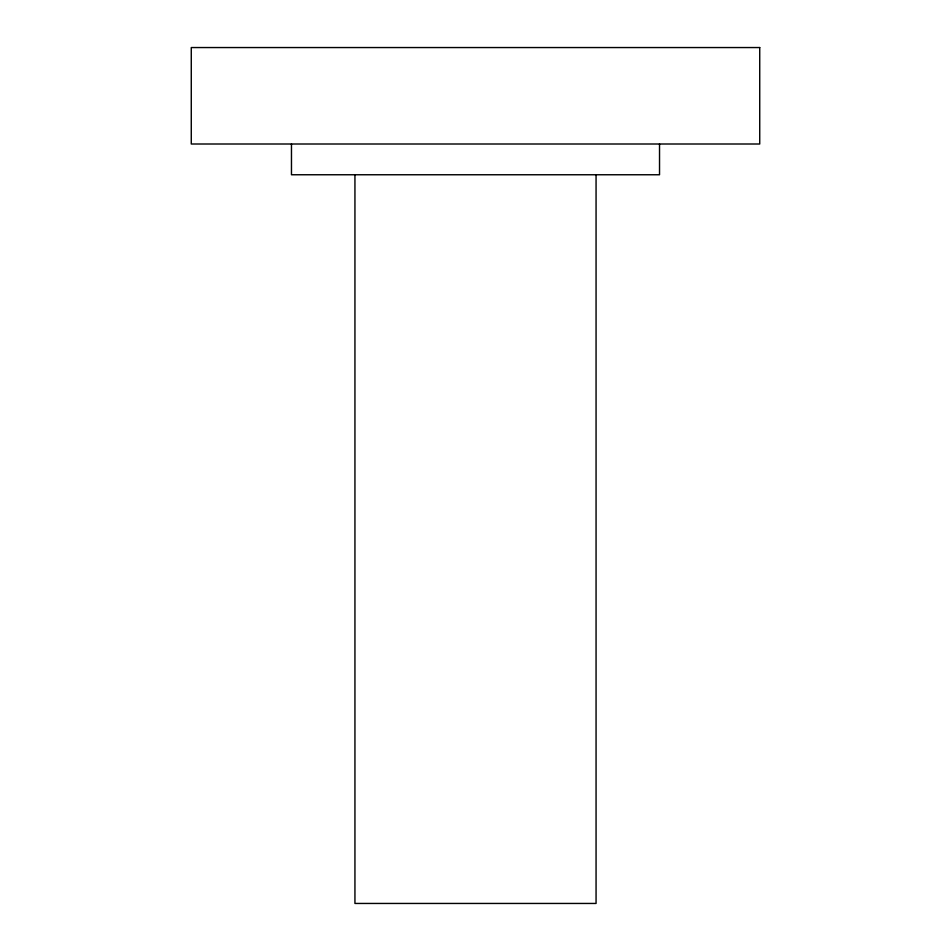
<?xml version="1.0" encoding="UTF-8"?>
<svg xmlns="http://www.w3.org/2000/svg" width="951" height="951" viewBox="0 0 951 951"><rect width="100%" height="100%" fill="white"/><g stroke="black" fill="none" stroke-linecap="round" stroke-linejoin="round"><path stroke-width="1.43" d="M659.53 144.005L659.53 174.758L291.47 174.758L291.47 144.005M596.063 174.758L596.063 903.45L354.937 903.45L354.937 174.758M759.73 47.55L191.27 47.55L191.27 144.005L759.73 144.005L759.73 47.55"/></g></svg>
